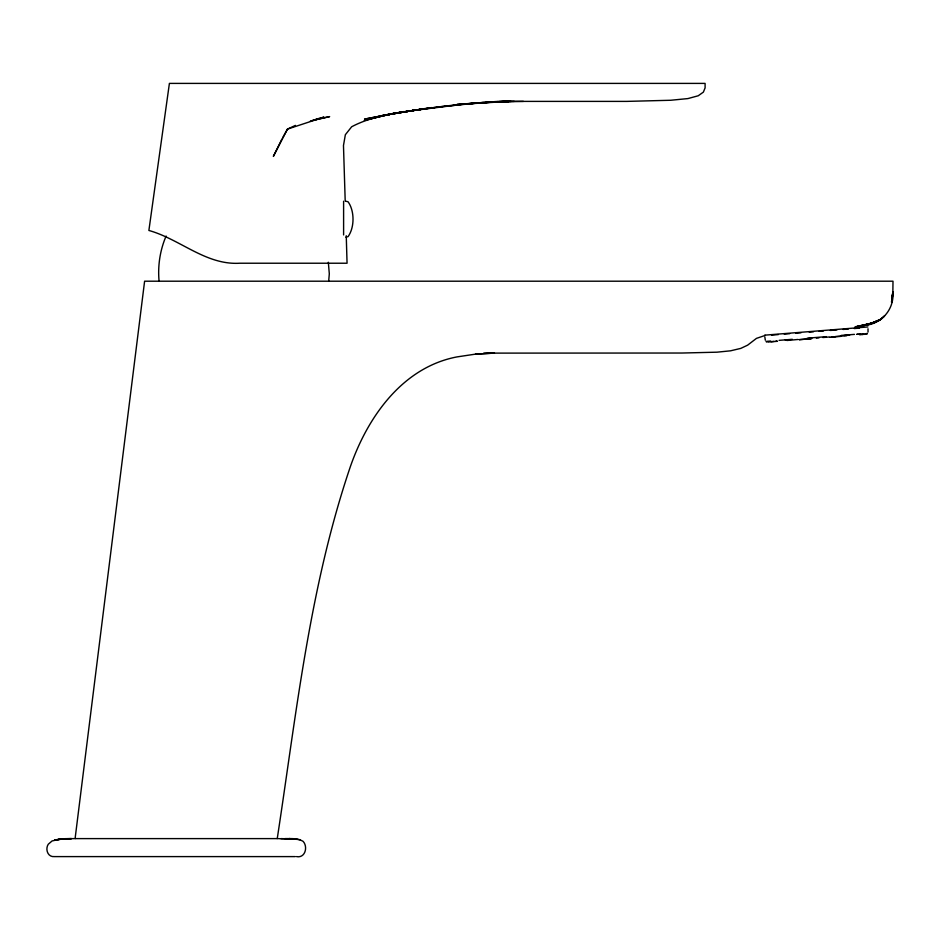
<?xml version="1.0" encoding="UTF-8"?>
<svg xmlns="http://www.w3.org/2000/svg" width="940" height="940" viewBox="0 0 940 940"><rect width="100%" height="100%" fill="white"/><g stroke="black" fill="none" stroke-linecap="round" stroke-linejoin="round"><path stroke-width="1.41" d="M868.043 332.031L868.008 328.788M863.414 325.534C881.003 324.641 894.504 309.648 892.871 291.929L891.543 302.257L892.859 291.929L893 281.201L144.607 281.201L75.094 838.609M892.424 297.169L892.859 291.929L891.719 302.151M328.695 281.025L329.305 273.81L328.33 262.248M770.988 341.796L777.486 341.302L776.087 340.879M277.241 838.609C296.358 713.907 309.53 586.96 350.268 466.91C367.411 417.395 402.261 367.376 456.922 356.918L475.863 354.075L494.381 353.123M166.11 236.058C160.07 250.052 157.638 265.844 159.072 281.025M281.906 139.073L273.364 156.381L287.476 129.109L295.43 125.396M282.599 137.828L287.476 129.109L324.006 117.1L315.805 119.251M863.461 334.17L862.133 334.522M870.534 323.607L881.602 318.954L870.957 323.666L880.663 319.494L872.978 322.937L860.312 326.168C868.936 324.523 878.277 322.538 884.587 315.922L879.206 320.458L866.68 324.641M60.477 839.126L52.088 840.948L48.257 844.261C45.026 849.149 47.728 857.315 54.355 856.599L295.313 856.599M856.786 326.685L873.436 322.89L880.451 319.518L873.436 322.89L860.382 326.027L875.422 322.138L862.873 325.745L869.876 324.03L864.166 325.452M345.908 237.186L348.07 236.621C354.662 227.492 354.662 210.901 348.07 201.783L345.908 201.219M855.048 326.815L872.978 322.937L862.415 325.581M865.975 333.688L867.42 333.336M425.08 108.617L391.663 113.822L364.426 120.332L391.663 113.822L432.059 107.618L397.268 112.788M310.4 121.025L329.646 116.607L312.985 120.203M863.731 325.311L865.705 324.864M860.382 326.027L869.3 324.053M765.313 335.38L756.453 338.377L747.641 345.156L740.791 348.387L730.533 350.82L716.973 352.183L681.923 353.029L483.724 353.123M63.72 838.856L54.931 840.008L60.759 838.856L74.072 838.609M391.663 113.822L364.532 119.121L404.118 111.625M54.931 840.008L65.847 838.644M857.456 326.403L865.364 324.887M381.863 115.62L388.925 114.292M378.938 116.231L394.353 113.388M397.162 112.871L404.177 111.578M394.506 113.27L391.757 113.752L394.636 113.305M397.456 112.871L425.103 108.605C400.299 113.035 374.214 114.751 351.666 126.771L345.356 134.714L343.476 145.512L345.203 201.054M413.377 110.427L386.728 114.892C427.124 107.771 467.956 102.343 508.987 101.391L626.698 101.391L670.714 100.263L687.904 98.583L698.22 95.774L703.379 92.12L705.094 87.902L705.094 83.402L169.4 83.402L148.884 230.464C180.104 239.183 205.825 265.291 239.735 263.224L347.06 263.224L346.249 235.729M386.669 114.938L417.419 109.78M770.683 341.032L766.112 341.396M440.202 106.772L412.261 110.626L466.146 103.905L500.045 101.638M849.678 335.051L844.014 335.521M768.908 341.913L774.043 341.373M826.389 336.661L807.178 338.188M854.46 334.37L841.218 335.416M439.18 106.89L483.395 102.46M792.326 339.305L779.084 340.362M766.394 341.96L768.638 341.761M466.146 103.905L464.454 104.082L508.987 101.391L493.065 101.873M786.909 340.48L798.095 339.469M816.343 338.142L818.94 337.895M859.607 334.546L867.244 333.935M822.817 337.531L829.209 336.99M799.2 339.657L811.725 338.67M799.317 339.657L810.856 338.753M829.797 337.237L835.202 336.814M764.69 335.169L867.855 326.956M771.517 335.134L778.379 334.581M784.242 334.123L789.635 333.688M795.722 333.207L800.986 332.784M809.223 332.137L813.476 331.796M819.151 331.338L823.405 331.009M830.326 330.457L836.917 329.928M842.992 329.447L848.385 329.012M854.249 328.554L859.477 328.13M831.148 337.131L834.379 336.873M832.652 337.014L840.771 336.379M835.566 336.485L846.764 335.721M859.513 334.581L864.659 334.299M475.546 354.075L494.475 353.123M809.105 338.048L811.737 337.918M489.658 101.967L456.957 104.446L499.587 101.661M785.229 339.939L787.767 339.834M493.805 101.767L508.987 101.391L493.805 101.767L497.859 101.638M514.251 101.391L494.945 101.72L523.415 101.391M856.822 334.252L860.359 334.194M494.675 101.579L511.102 101.438M74.789 838.609L277.547 838.609M278.264 838.609C286.418 839.326 295.701 836.941 303.103 841.347C308.179 846.823 305.218 858.408 296.511 856.599M857.139 334.288L861.404 334.311M280.907 838.609L292.634 838.974M284.914 838.609L294.819 838.844L289.426 838.703L292.14 838.938M296.664 839.091L289.085 838.609L300.118 839.69M765.313 340.198L764.843 336.99M343.605 201.219L343.605 234.93M71.428 838.609L65.072 838.703L71.428 838.609"/></g></svg>
